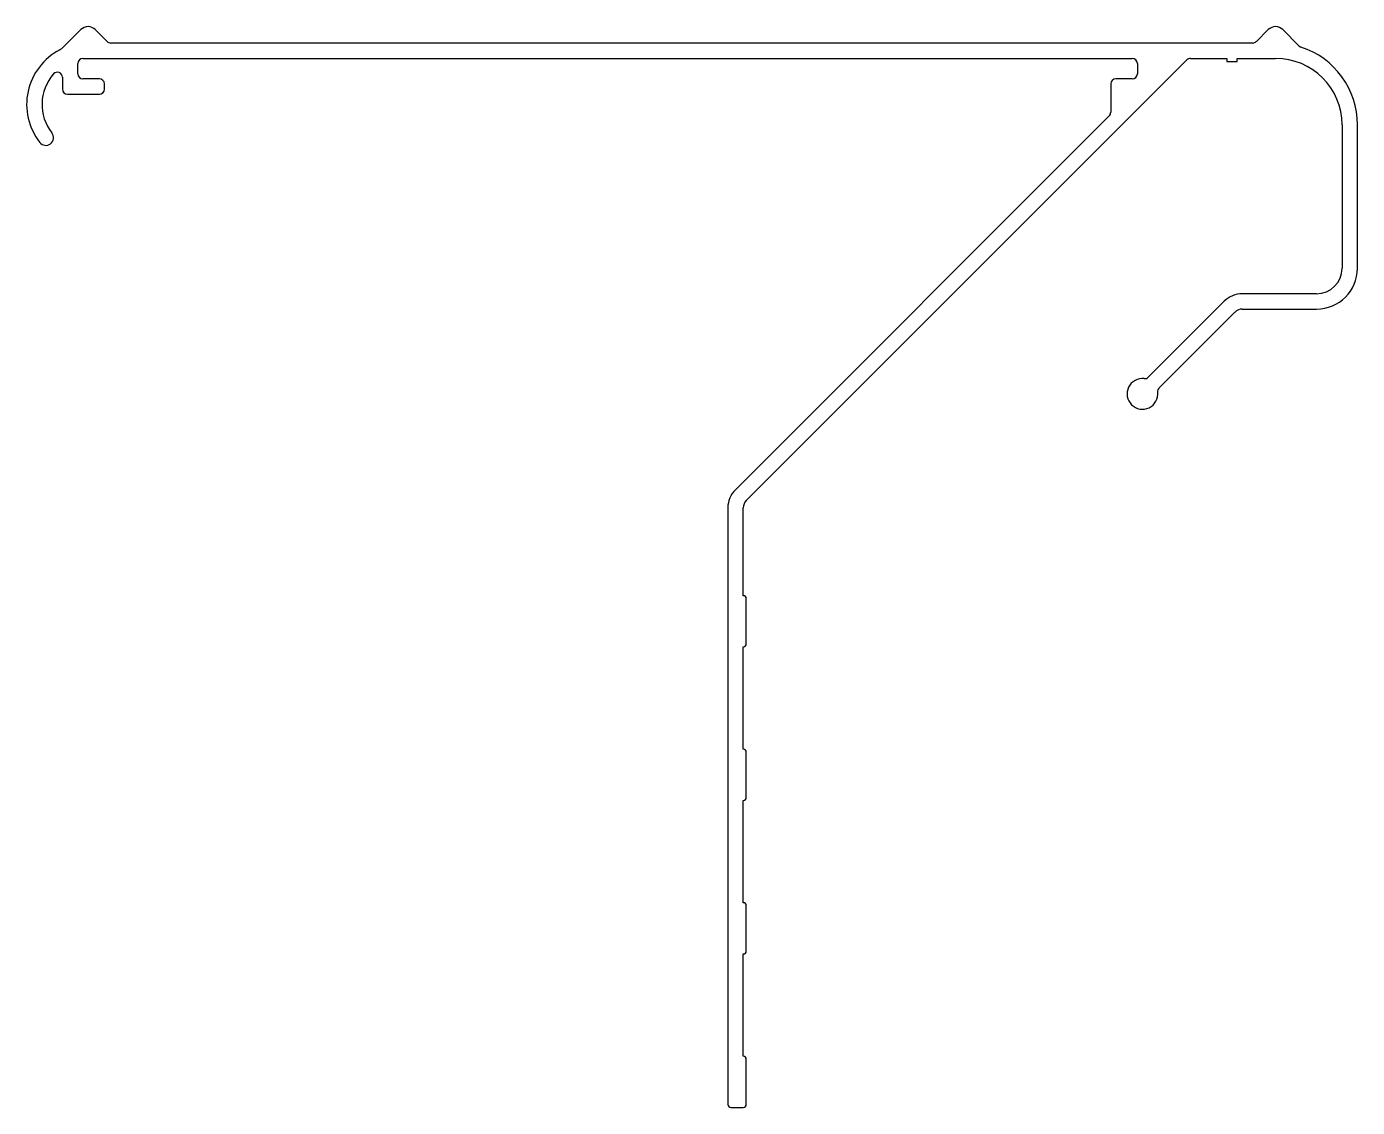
# Model space of a CAD drawing. Extents: x -184 to -54, y 93 to 199.
import ezdxf

# ---------------------------------------------------------------- set-up
doc = ezdxf.new("R2010")
doc.units = 0
doc.layers.get('0').update_dxf_attribs({"linetype": 'CONTINUOUS'})

msp = doc.modelspace()

# ---------------------------------------------------------------- linework, layer by layer
for p, q in [((-178.71, 198.31), (-180.5, 196.52)), ((-176.14, 197.15), (-177.3, 198.31)), ((-62.71, 198.31), (-63.87, 197.15)), ((-59.72, 196.73), (-61.3, 198.31)), ((-64.23, 197), (-175.78, 197)), ((-179, 194), (-179, 195)), ((-178.5, 195.5), (-76, 195.5)), ((-113.71, 152.3), (-70.66, 195.36)), ((-75.5, 195), (-75.5, 194)), ((-70.3, 195.5), (-66.76, 195.5)), ((-66.76, 195.5), (-66.76, 195.2)), ((-66.76, 195.2), (-65.76, 195.2)), ((-65.76, 195.2), (-65.76, 195.5)), ((-65.76, 195.5), (-62, 195.5)), ((-180.5, 193.65), (-180.5, 192.5)), ((-176.9, 193.5), (-178.5, 193.5)), ((-176.4, 192.5), (-176.4, 193)), ((-78.1, 193), (-78.1, 190.24)), ((-76, 193.5), (-77.6, 193.5)), ((-180, 192), (-176.9, 192)), ((-78.25, 189.88), (-114.77, 153.36)), ((-55.5, 189), (-55.5, 175)), ((-54, 175), (-54, 189)), ((-67.02, 171.77), (-74.43, 164.36)), ((-58, 172.5), (-65.25, 172.5)), ((-73.37, 163.3), (-65.96, 170.71)), ((-65.25, 171), (-58, 171)), ((-115.5, 151.59), (-115.5, 93.3)), ((-114, 143), (-114, 151.59)), ((-113.7, 138.3), (-113.7, 142.7)), ((-114, 128), (-114, 138)), ((-113.7, 123.3), (-113.7, 127.7)), ((-114, 113), (-114, 123)), ((-113.7, 108.3), (-113.7, 112.7)), ((-114, 98), (-114, 108)), ((-113.7, 93.3), (-113.7, 97.7)), ((-115.2, 93), (-114, 93))]:
    msp.add_line(p, q)
for centre, radius, start, end in [((-178, 197.6), 1, 45, 135), ((-62, 197.6), 1, 45, 135), ((-178, 191), 6, 117.2536, 218.2796), ((-181.21, 197.23), 1, 297.2536, 315), ((-175.78, 197.5), 0.5, 225, 270), ((-64.23, 197.5), 0.5, 270, 315), ((-59.36, 197.08), 0.5, 225, 251.8875), ((-62, 189), 8, 0, 71.8875), ((-178.5, 195), 0.5, 90, 180), ((-76, 195), 0.5, 0, 90), ((-70.3, 195), 0.5, 90, 135), ((-62, 189), 6.5, 0, 90), ((-178, 191), 4.5, 138.5904, 218.2796), ((-181, 193.65), 0.5, 0, 138.5904), ((-178.5, 194), 0.5, 180, 270), ((-76, 194), 0.5, 270, 0), ((-180, 192.5), 0.5, 180, 270), ((-176.9, 193), 0.5, 0, 90), ((-176.9, 192.5), 0.5, 270, 0), ((-77.6, 193), 0.5, 90, 180), ((-78.6, 190.24), 0.5, 315, 0), ((-182.13, 187.75), 0.75, 218.2796, 307.3209), ((-182.13, 187.75), 0.75, 307.3209, 38.2796), ((-58, 175), 2.5, 270, 360), ((-58, 175), 4, 270, 360), ((-65.25, 170), 2.5, 90, 135), ((-65.25, 170), 1, 90, 135), ((-75, 162.72), 1.5, 83.6822, 6.3178), ((-74.78, 164.71), 0.5, 263.6822, 315), ((-73.02, 162.94), 0.5, 135, 186.3178), ((-113, 151.59), 2.5, 135, 180), ((-113, 151.59), 1, 135, 180), ((-114, 142.7), 0.3, 0, 90), ((-114, 138.3), 0.3, 270, 360), ((-114, 127.7), 0.3, 0, 90), ((-114, 123.3), 0.3, 270, 360), ((-114, 112.7), 0.3, 0, 90), ((-114, 108.3), 0.3, 270, 360), ((-114, 97.7), 0.3, 0, 90), ((-115.2, 93.3), 0.3, 180, 270), ((-114, 93.3), 0.3, 270, 360)]:
    msp.add_arc(centre, radius, start, end)

doc.saveas('drawing.dxf')
